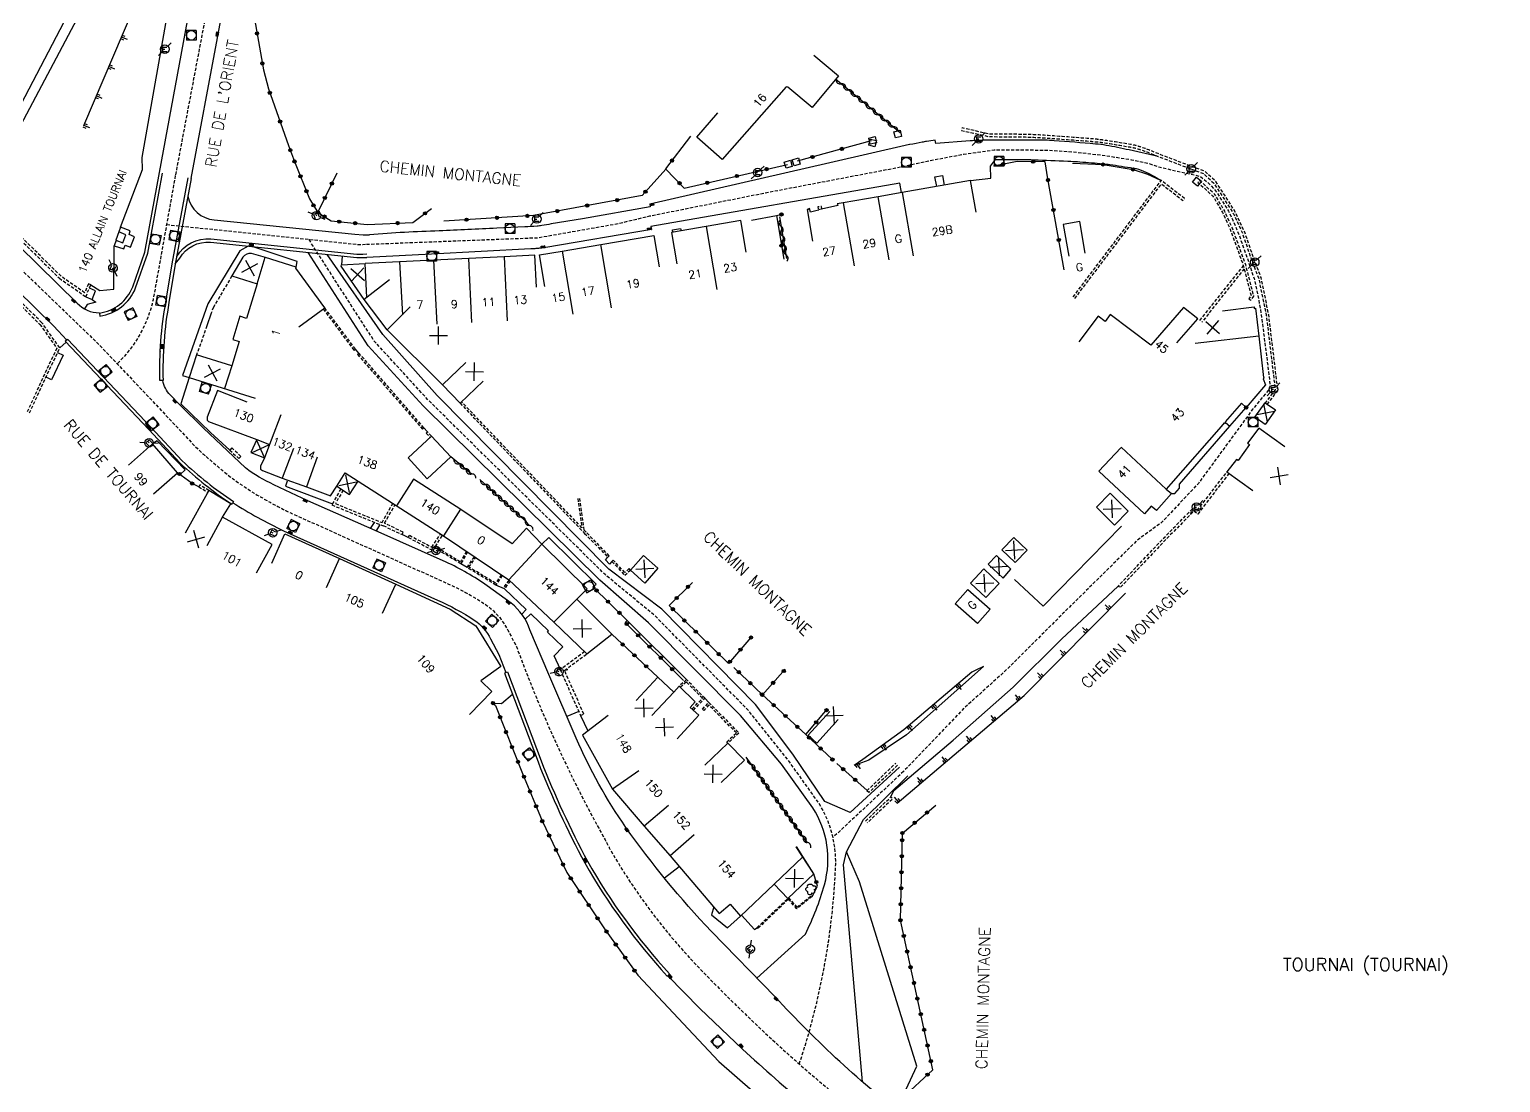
# Model space of a CAD drawing. Header units: millimetres. Extents: x 82000 to 83000, y 142999 to 144000.
# Drawn here: x 82265.4 to 82495.2, y 143218.8 to 143383.2 of the extents above; entities that cross this region are included whole.
import ezdxf
from ezdxf.enums import TextEntityAlignment as Align

# ---------------------------------------------------------------- set-up
doc = ezdxf.new("R2010")
doc.units = ezdxf.units.MM
doc.linetypes.add('DASHED', pattern=[0.75, 0.5, -0.25])
doc.layers.get('0').update_dxf_attribs({"linetype": 'CONTINUOUS'})
for name, color, linetype in [('W0001', 6, 'DASHED'), ('W0008', 7, 'CONTINUOUS'), ('W0100', 7, 'CONTINUOUS'), ('W0112', 1, 'DASHED'), ('W0211', 2, 'CONTINUOUS'), ('W0300', 7, 'CONTINUOUS'), ('W0310', 3, 'CONTINUOUS'), ('W0322', 7, 'CONTINUOUS'), ('W0330', 7, 'CONTINUOUS'), ('W0334', 7, 'CONTINUOUS'), ('W0400', 7, 'CONTINUOUS'), ('W0420', 7, 'CONTINUOUS'), ('W0471', 7, 'CONTINUOUS'), ('W0980', 7, 'CONTINUOUS'), ('W0984', 7, 'CONTINUOUS'), ('W0989', 7, 'CONTINUOUS'), ('W0991', 7, 'CONTINUOUS'), ('W1102', 7, 'CONTINUOUS')]:
    doc.layers.add(name, color=color, linetype=linetype)
doc.styles.get("Standard").update_dxf_attribs({"font": 'romans.shx', "width": 0.85})

# ---------------------------------------------------------------- blocks, each defined once
blk = doc.blocks.new('t322o')
at = {"color": 0, "linetype": 'Continuous'}
for radius in [0.25, 0.15]:
    blk.add_circle((0, 0), radius, dxfattribs=at)
blk = doc.blocks.new('t310o')
at = {"color": 0, "linetype": 'Continuous'}
for centre, start, end in [((-0.5, 0.38), 216.8699, 323.1304), ((0.5, -0.37), 36.8699, 143.1303)]:
    blk.add_arc(centre, 0.625, start, end, dxfattribs=at)
blk = doc.blocks.new('t991o')
at = {"color": 0, "linetype": 'Continuous'}
for p, q in [((-1, 1), (1, -1)), ((-1, -1), (1, 1))]:
    blk.add_line(p, q, dxfattribs=at)
blk = doc.blocks.new('t211o')
at = {"color": 0, "linetype": 'Continuous'}
for p, q in [((-0.29, 0.5), (-0.29, 0)), ((0, 1), (0, 0)), ((0.29, 0.5), (0.29, 0))]:
    blk.add_line(p, q, dxfattribs=at)
blk = doc.blocks.new('T420')
for p, q in [((0.75, 0.75), (-0.75, 0.75)), ((-0.75, 0.75), (-0.75, -0.75)), ((0.75, 0.75), (0.75, -0.75)), ((0.75, -0.75), (-0.75, -0.75))]:
    blk.add_line(p, q)
blk.add_ellipse((0, 0), major_axis=(-0.53, 0.53), ratio=1, start_param=3.926991, end_param=10.210176)
blk = doc.blocks.new('T471')
for p, q in [((-0.333334, 0.333334), (-0.333334, -0.333334)), ((-0.333334, 0.333334), (0.333334, 0.333334)), ((-0.333334, 0), (0, 0)), ((0.500001, 0.500001), (1.000002, 1.000002)), ((-0.500001, -0.500001), (-1.000002, -1.000002)), ((-0.333334, -0.333334), (0.333334, -0.333334))]:
    blk.add_line(p, q)
blk.add_ellipse((0, 0), major_axis=(0.471405, 0.471405), ratio=1, start_param=5.4977871438, end_param=11.780972451)
blk = doc.blocks.new('t112o')
at = {"color": 0, "linetype": 'Continuous'}
for p, q in [((-0.5, 0.5), (0.5, 0.5)), ((-0.5, -0.5), (-0.5, 0.5)), ((0.5, 0.5), (0.5, -0.5)), ((0.5, -0.5), (-0.5, -0.5))]:
    blk.add_line(p, q, dxfattribs=at)
blk = doc.blocks.new('T400')
for p, q in [((-0.15, 0.3), (0.15, 0.3)), ((-0.15, -0.25), (-0.15, 0.3)), ((-0.15, 0.15), (0.15, 0.15)), ((-0.15, 0), (0.15, 0)), ((0.15, 0.3), (0.15, -0.25)), ((-0.15, -0.15), (0.15, -0.15)), ((-0.15, -0.25), (-0.15, -0.3)), ((-0.15, -0.3), (0.15, -0.3)), ((0.15, -0.3), (0.15, -0.25))]:
    blk.add_line(p, q)
blk = doc.blocks.new('T300')
for p, q in [((-0.8, 0.51), (-0.86, 0.34)), ((-0.86, 0.34), (-0.86, 0.17)), ((-0.86, 0.17), (-0.74, 0.06)), ((-0.69, 0.63), (-0.8, 0.51)), ((-0.8, -0.06), (-0.74, 0.06)), ((-0.74, 0.06), (-0.69, 0.11)), ((-0.57, 0.69), (-0.69, 0.63)), ((-0.46, 0.69), (-0.57, 0.69)), ((-0.29, 0.63), (-0.46, 0.69)), ((-0.29, 0.63), (-0.17, 0.74)), ((-0.23, 0.57), (-0.29, 0.63)), ((-0.17, 0.74), (-0.06, 0.8)), ((-0.06, 0.8), (0.06, 0.8)), ((0.06, 0.8), (0.23, 0.74)), ((0.23, 0.74), (0.34, 0.63)), ((0.34, 0.63), (0.4, 0.51)), ((0.46, 0.46), (0.34, 0.46)), ((0.4, 0.51), (0.4, 0.46)), ((0.57, 0.4), (0.46, 0.46)), ((0.57, 0.4), (0.69, 0.29)), ((0.69, 0.29), (0.74, 0.17)), ((0.74, 0.06), (0.69, -0.17)), ((0.74, 0.17), (0.74, 0.06)), ((-0.8, -0.17), (-0.8, -0.06)), ((-0.8, -0.23), (-0.8, -0.17)), ((-0.74, -0.34), (-0.8, -0.23)), ((-0.69, -0.4), (-0.74, -0.34)), ((-0.51, -0.46), (-0.69, -0.4)), ((-0.4, -0.46), (-0.51, -0.46)), ((-0.4, -0.46), (-0.34, -0.46)), ((-0.34, -0.46), (-0.34, -0.4)), ((-0.34, -0.51), (-0.34, -0.46)), ((-0.29, -0.63), (-0.34, -0.51)), ((-0.17, -0.74), (-0.29, -0.63)), ((-0.06, -0.8), (-0.17, -0.74)), ((0.06, -0.8), (-0.06, -0.8)), ((0.17, -0.74), (0.06, -0.8)), ((0.23, -0.69), (0.17, -0.74)), ((0.29, -0.46), (0.23, -0.46)), ((0.29, -0.63), (0.23, -0.69)), ((0.46, -0.4), (0.29, -0.46)), ((0.34, -0.51), (0.29, -0.63)), ((0.34, -0.51), (0.34, -0.46)), ((0.57, -0.34), (0.46, -0.4)), ((0.63, -0.29), (0.57, -0.34)), ((0.69, -0.17), (0.63, -0.29))]:
    blk.add_line(p, q)

msp = doc.modelspace()

# ---------------------------------------------------------------- linework, layer by layer
at = {"layer": 'W0001', "flags": 128}
for points in [[(82336.68, 143665.94), (82338.5, 143659.65), (82338.23, 143656.31), (82336.84, 143646.87), (82334.06, 143638.74), (82330.69, 143632.05), (82328.06, 143626.5), (82326.21, 143621.79), (82325.05, 143617.21), (82323.99, 143610.41), (82322.54, 143596.63), (82319.69, 143557.86), (82318.3, 143539.47), (82317.69, 143530.62), (82317.28, 143526.45), (82316.6, 143520.73), (82303.3, 143445.67), (82298.6, 143416.74), (82293.4, 143387.88), (82288.21, 143360.44)], [(82318.05, 143349.71), (82344.8, 143350.74), (82357.47, 143352.97), (82362.31, 143354.14), (82380.9, 143357.86), (82400.47, 143361.59), (82407.46, 143363.05), (82411.27, 143363.77), (82416.06, 143364.44), (82420.3, 143364.46), (82424.67, 143364.39), (82429.07, 143364.07), (82433.52, 143363.55), (82437.54, 143362.91), (82440.25, 143362.31), (82441.98, 143361.73), (82448.3, 143360.31), (82449.85, 143358.98), (82450.89, 143357.72), (82452.66, 143354.88), (82453.24, 143353.73), (82454.24, 143351.36), (82455.67, 143347.33), (82456.65, 143344.39), (82457.25, 143341.74), (82457.74, 143339.01), (82459.08, 143328.52), (82459.13, 143327.21), (82456.44, 143323.95), (82447.96, 143312.38), (82442.21, 143306.26), (82438.45, 143303.54), (82426.87, 143292.12), (82417.87, 143283.15), (82411.35, 143277.27), (82401.93, 143267.42)], [(82286.84, 143352.79), (82316.65, 143349.7), (82317.47, 143349.69), (82318.05, 143349.71)], [(82401.93, 143267.42), (82390.91, 143257.1)]]:
    msp.add_lwpolyline(points, dxfattribs=at)
for points in [[(82288.21, 143360.44), (82284.74, 143341.06, -0.148364), (82279.12, 143331.06)], [(82255.94, 143353.69), (82276.17, 143334.18), (82286.6, 143323.16), (82291.43, 143318.02, 0.016263), (82294.17, 143315.6, 0.051834), (82301.5, 143310.27, 0.018295), (82306.36, 143307.71), (82330.37, 143296.9, -0.041132), (82336.57, 143293.53, -0.123645), (82340.11, 143289.5), (82341.47, 143286.93), (82341.47, 143286.93, 0.040018), (82355.34, 143256.72, 0.002658), (82356.07, 143255.31, 0.064523), (82370.69, 143236.03, 0.038795), (82400.31, 143209.75), (82412.89, 143200.35), (82425.21, 143191.83), (82436.17, 143184.72), (82444.14, 143179.86), (82454.17, 143173.93), (82472.87, 143162.79), (82515.76, 143137.36), (82533.05, 143127.09, -0.011174), (82563.49, 143108.14, -0.006666), (82575.67, 143099.95, -0.017197), (82604.36, 143078.88, -0.01303), (82631.07, 143056.55), (82640.6, 143048.31), (82658.81, 143032.54), (82677.77, 143016.13), (82696.39, 143000)], [(82385.64, 143221.74, 0.070785), (82391.33, 143252.9, 0.144388), (82388.74, 143262.41), (82383.82, 143269.31), (82377.63, 143277.01), (82363.13, 143291.69), (82355.31, 143298.14), (82327.78, 143325.31), (82319.26, 143334.6), (82309.06, 143350.48)]]:
    msp.add_lwpolyline(points, format="xyb", dxfattribs=at)
at = {"layer": 'W0008', "flags": 128}
for points in [[(82285.76, 143360.89), (82290.74, 143388.05), (82296.28, 143418.16), (82295.33, 143418.3), (82296.27, 143424.43), (82297.84, 143432.21), (82299.82, 143442.63), (82302.74, 143457.87), (82306.08, 143476.79, -0.000449), (82308.64, 143491.69, -0.00057), (82310.69, 143503.42, -0.000023), (82311.85, 143510.08, 0.000241), (82311.96, 143510.72, 0.003019), (82312.45, 143513.63, 0.002444), (82313.02, 143517.23, 0.006372), (82313.07, 143517.57, 0.000314), (82313.92, 143524.38, 0.007415), (82314.13, 143526.29, 0.003508), (82314.48, 143530.34), (82315.87, 143547.14), (82317.02, 143561.95)], [(82290.68, 143359.98), (82294.81, 143381.96), (82299.6, 143408.01), (82302.25, 143422.43), (82304.92, 143437.35), (82308.49, 143457.13), (82312.35, 143478.58), (82315.84, 143497.64), (82317.21, 143505.46, 0.000036), (82317.79, 143508.75, 0.000041), (82318.3, 143511.67, 0.00492), (82318.54, 143513.15, 0.002653), (82318.95, 143515.88, 0.003846), (82319.34, 143518.73, 0.00354), (82319.72, 143521.84, 0.001556), (82320.05, 143524.86, 0.002103), (82320.29, 143527.1, 0.001136), (82320.3, 143527.24, 0.000041), (82320.66, 143531.07, 0.003617), (82320.8, 143532.63, 0.001941), (82321.02, 143535.56), (82322.06, 143549.39)], [(82441.7, 143363.41), (82437.16, 143364.43, 0.010117), (82433.54, 143365.15, 0.022559), (82431.89, 143365.36, 0.00252), (82425.42, 143365.88, 0.011517), (82424, 143365.95, 0.00742), (82422.88, 143365.97, 0.001082), (82415.19, 143365.95, 0.013409), (82412.35, 143365.85), (82406.94, 143365.46), (82406.86, 143365.96, 0.004647), (82405.52, 143365.76, 0.008883), (82404.82, 143365.64, 0.00026), (82402.92, 143365.27, 0.007558), (82402.85, 143365.26), (82390.41, 143362.44), (82362.29, 143355.99), (82362.37, 143355.53), (82351.78, 143353.68), (82346.88, 143352.88, -0.000256), (82345.43, 143352.64, -0.00102), (82345.07, 143352.58, -0.022381), (82344.69, 143352.54, -0.004499), (82342.8, 143352.43), (82338.39, 143352.21, -0.001591), (82329.43, 143351.79, 0.013852), (82318.55, 143351.19)], [(82412.4, 143359.64), (82415.56, 143360.05), (82415.5, 143361.91), (82416.26, 143362.93, -0.004578), (82420.21, 143362.95, -0.008657), (82422.3, 143362.9, -0.00028), (82427.56, 143362.69, -0.003085), (82428.04, 143362.67, -0.005409), (82429.46, 143362.58, -0.002131), (82433.07, 143362.29, -0.015756), (82434.12, 143362.17, -0.004471), (82437.82, 143361.6, -0.062239), (82439.4, 143361.13, -0.033051), (82442.14, 143359.7)], [(82401.61, 143357.77), (82401.35, 143359.25), (82362.48, 143352.5), (82362.48, 143352.5), (82362.59, 143352.02), (82346.04, 143349.2, -0.011567), (82345.41, 143349.11, -0.011759), (82344.78, 143349.05, -0.002736), (82344.22, 143349.01, -0.003258), (82343.74, 143348.98), (82328.22, 143348.19), (82318.11, 143347.66)]]:
    msp.add_lwpolyline(points, format="xyb", dxfattribs=at)
at = {"layer": 'W0008'}
for points in [[(82257.63, 143355.44), (82272.88, 143340.52, 0.208568), (82276.35, 143339.01), (82276.36, 143338.98), (82276.43, 143338.51, 0.271536), (82282, 143342.89), (82283.93, 143348.34), (82286.23, 143360.81)], [(82402.87, 143212.87, -0.041537), (82381.88, 143232.23), (82371.92, 143242.45, -0.037034), (82358.58, 143258.66, -0.050491), (82350.82, 143272.59), (82346.54, 143282.56), (82343.58, 143289.51, 0.14021), (82340.66, 143293.69), (82336.93, 143296.4, 0.039902), (82330.5, 143300.1), (82319.43, 143305.02), (82308.91, 143309.64), (82303.58, 143312.17, -0.055912), (82299.17, 143314.79), (82292.6, 143320.99), (82288.9, 143324.62), (82287.39, 143326.2, -0.154106), (82286.26, 143328.43), (82285.8, 143328.44, -0.049855), (82286.73, 143340.69), (82287.71, 143346.66), (82290.2, 143360.07)], [(82290.17, 143357.2, 0.336406), (82294.3, 143353.52), (82316.23, 143351.29), (82317.52, 143351.16), (82318.55, 143351.19)], [(82288.43, 143347.82, -0.287935), (82293.76, 143350.55), (82316.57, 143348.18), (82317.49, 143348.18), (82318.09, 143348.2)], [(82379.03, 143235.15), (82386.6, 143242, 0.045506), (82389.57, 143249.73, 0.216493), (82387.75, 143261.73), (82382.87, 143268.57), (82376.46, 143276.15), (82362.09, 143290.61), (82354.49, 143297.27), (82326.91, 143324.47), (82318.31, 143333.86), (82308.94, 143348.44)], [(82263.49, 143342.56), (82269.17, 143336.99), (82269.92, 143336.21), (82271.28, 143334.76), (82271.38, 143334.91), (82284.42, 143321.1), (82289.3, 143315.9, 0.043286), (82297.31, 143309.54), (82297.19, 143309.37, 0.028949), (82305.1, 143304.99), (82329.15, 143294.16, -0.040961), (82334.89, 143291.04, -0.12315), (82337.45, 143288.12), (82338.74, 143285.68), (82339.84, 143282.85), (82340.08, 143282.94), (82345.32, 143269.08, 0.028173), (82352.57, 143253.38, 0.055596), (82365.39, 143235.8), (82365.13, 143235.48), (82370.1, 143230.4), (82376.77, 143224.08, 0.027267), (82397.92, 143206.54)]]:
    msp.add_lwpolyline(points, format="xyb", dxfattribs=at)
at = {"layer": 'W0008', "flags": 128}
for points in [[(82407.1, 143358.72), (82406.83, 143360.22), (82408.02, 143360.43), (82408.28, 143358.93)], [(82365.92, 143351.61), (82365.86, 143351.97), (82367.12, 143352.18), (82367.18, 143351.82)], [(82443.75, 143310.79), (82444.27, 143310.81), (82444.99, 143311.63), (82444.99, 143312.24), (82452.88, 143321.31), (82452.88, 143321.31)], [(82435.94, 143305.7), (82423.7, 143293.19), (82419.24, 143297.37)]]:
    msp.add_lwpolyline(points, dxfattribs=at)
at = {"layer": 'W0008'}
for points in [[(82401.27, 143268.1), (82393.57, 143261), (82389.61, 143262.73), (82384.66, 143270.13), (82378.8, 143277.87), (82364.16, 143292.76), (82355.88, 143298.97), (82329.08, 143326.12), (82320.59, 143335.63), (82311.92, 143348.13)], [(82285.86, 143333.04), (82285.86, 143333), (82285.86, 143332.97)], [(82395.5, 143218.94), (82392.57, 143252.84), (82393.02, 143254.85), (82395.67, 143259.93), (82402.58, 143266.73)]]:
    msp.add_lwpolyline(points, dxfattribs=at)
at = {"layer": 'W0100'}
for points in [[(82235.73, 143384.8), (82232.43, 143381.05), (82237.1, 143376.95), (82240.97, 143373.49), (82244.57, 143370.26), (82251.05, 143364.46), (82257.4, 143358.82), (82272.67, 143387.98), (82273.31, 143389.57), (82272.05, 143391.6), (82270.77, 143390.72), (82267.56, 143395.35), (82263.29, 143402.22), (82259.28, 143408.73), (82262.83, 143411.39), (82259.86, 143414.97), (82257.46, 143410.73)], [(82336.3, 143328.36), (82332.67, 143324.91), (82329.94, 143327.79), (82321.31, 143336.36), (82317.68, 143341.09), (82314.13, 143346.29), (82314.17, 143346.5), (82317.83, 143346.69)], [(82299.44, 143325.08), (82294.77, 143326.86), (82293.19, 143322.71), (82293.19, 143322.27), (82293.38, 143322.03), (82300.93, 143319.21)], [(82300.93, 143319.21), (82299.98, 143317.22), (82302.14, 143316.36)], [(82327.56, 143313.11), (82331.22, 143316.51), (82328.2, 143319.76), (82324.55, 143316.35)], [(82284.8, 143310.76), (82288.57, 143314.04), (82284.67, 143318.53), (82280.9, 143315.24)], [(82302.14, 143316.36), (82301.52, 143315.09), (82301.52, 143314.62), (82301.8, 143314.39), (82304.9, 143313.21), (82308.68, 143311.84), (82312.46, 143310.44), (82313.42, 143311.95), (82315.41, 143310.67), (82316.74, 143312.74), (82330.08, 143304.19), (82340.31, 143297.3), (82347.3, 143290.72), (82352.48, 143285.79), (82356.35, 143288.82), (82350.89, 143294.3), (82352.54, 143295.94), (82345.45, 143302.91), (82343.06, 143305.39), (82340.8, 143302.93), (82332.79, 143308.31), (82325.41, 143313.04)], [(82327.56, 143313.11), (82324.55, 143316.35)], [(82300.91, 143298.44), (82303.33, 143302.82), (82295.59, 143307.09), (82296.88, 143309.19), (82293.46, 143311.27), (82289.77, 143304.59)], [(82303.28, 143299.93), (82305.32, 143304.49), (82313.84, 143300.68), (82322.65, 143296.64), (82331.15, 143292.73), (82335.16, 143290.15), (82339.06, 143283.8), (82335.93, 143281.57), (82337.64, 143279.87), (82334.13, 143276.32)], [(82366.55, 143272.52), (82369.95, 143276.18), (82368.62, 143277.42), (82369.39, 143278.26), (82366.9, 143280.75), (82366.03, 143279.81), (82363.57, 143282.13), (82360.16, 143278.47)], [(82355.79, 143276.16), (82351.78, 143273.07), (82356.49, 143264.64), (82361.44, 143258.86), (82365.47, 143254.22), (82373.15, 143245.25), (82374.84, 143246.69), (82376.44, 143244.82), (82381.7, 143249.8), (82383.83, 143247.56), (82387.91, 143251.44), (82385.17, 143255.65)], [(82391.74, 143275.53), (82388.38, 143271.82), (82387.03, 143273.05), (82390.39, 143276.75)], [(82373.47, 143265.69), (82377.08, 143269.15), (82374.5, 143271.83), (82370.89, 143268.37)]]:
    msp.add_lwpolyline(points, dxfattribs=at)
at = {"layer": 'W0100', "flags": 128}
for points in [[(82387.91, 143379.22), (82391.76, 143376.03), (82387.65, 143371.06), (82383.84, 143374.25), (82383.62, 143374.27), (82373.62, 143362.96), (82369.62, 143366.45), (82372.91, 143370.22)], [(82413.25, 143354.72), (82412.4, 143359.64), (82401.71, 143357.78), (82397.97, 143357.14), (82392.49, 143356.19), (82391.58, 143356.03), (82391.59, 143355.99), (82391.64, 143355.75), (82388.64, 143355.11), (82388.67, 143355.01), (82388.46, 143354.97), (82387.37, 143354.73), (82387.25, 143355.29), (82387.06, 143355.25), (82387.08, 143355.16), (82386.88, 143355.13), (82387.71, 143350.2)], [(82377.35, 143348.49), (82376.51, 143353.42), (82371.08, 143352.49), (82365.68, 143351.56), (82366.52, 143346.64)], [(82430.31, 143348.33), (82429.43, 143353.25), (82426.87, 143352.79), (82427.75, 143347.87)], [(82345.93, 143343.11), (82345.09, 143348.04), (82348.61, 143348.64), (82354.64, 143349.66), (82362.92, 143351.1), (82363.78, 143346.18)], [(82344.6, 143343.01), (82344.35, 143348), (82339.55, 143347.76), (82334.04, 143347.5), (82328.59, 143347.24), (82323.24, 143346.96), (82317.83, 143346.69)], [(82444.61, 143334.3), (82447.89, 143338.08), (82445.65, 143339.85), (82440.54, 143333.94), (82440.54, 143333.94), (82434.21, 143338.73), (82434.21, 143338.73), (82433.4, 143337.66), (82432.34, 143338.46), (82429.32, 143334.47)], [(82451.71, 143339.32), (82456.67, 143339.92), (82456.7, 143339.7), (82456.88, 143339.72), (82456.88, 143339.72), (82457.4, 143335.38), (82458.15, 143328.89), (82458.22, 143328.84), (82458.07, 143328.7), (82458.47, 143327.76), (82455.42, 143324.23), (82454.68, 143324.88), (82452.14, 143321.97), (82452.2, 143321.9), (82452.07, 143321.74), (82451.99, 143321.81), (82451.51, 143321.26), (82443.64, 143312.29), (82442.95, 143311.5), (82443.75, 143310.79), (82441.4, 143308.13), (82440.59, 143308.83), (82439.53, 143307.65), (82432.42, 143314.29), (82435.83, 143317.94)], [(82461.46, 143318.11), (82457.39, 143321.02), (82455.62, 143318.66), (82455.96, 143318.43), (82454.17, 143315.93), (82453.91, 143316.12), (82452.42, 143314.18), (82456.49, 143311.27)], [(82387.9, 143251.45), (82385.19, 143255.71)]]:
    msp.add_lwpolyline(points, dxfattribs=at)
at = {"layer": 'W0100'}
for points in [[(82278.9, 143350.37), (82279.99, 143349.91), (82280.5, 143351.17), (82279.41, 143351.63)], [(82361.34, 143301.14), (82363.57, 143299.13), (82361.5, 143296.83), (82359.27, 143298.85)]]:
    msp.add_lwpolyline(points, close=True, dxfattribs=at)
msp.add_lwpolyline([(82307.51, 143336.83), (82311.54, 143339.78), (82307.01, 143345.97), (82307.06, 143346.15), (82302.29, 143347.66), (82300.09, 143348.29, 0.251494), (82298.77, 143347.71), (82297.05, 143344.77), (82301, 143343.53), (82299.32, 143338.14), (82298.27, 143338.47), (82297.18, 143334.85), (82298.2, 143334.53), (82297.01, 143330.74), (82291.54, 143332.44), (82290.35, 143328.9), (82300.67, 143325.68)], format="xyb", dxfattribs=at)
at = {"layer": 'W0100', "flags": 128}
for points in [[(82460.03, 143323.88), (82458.38, 143321.57), (82456.79, 143322.7), (82458.4, 143324.95)], [(82432.04, 143308.68), (82434.85, 143305.88), (82437.02, 143308.06), (82434.21, 143310.86)], [(82419.12, 143303.95), (82421.21, 143301.97), (82419.37, 143300.03), (82417.28, 143302.01)], [(82418.7, 143299), (82416.45, 143301.13), (82415.15, 143299.75), (82417.46, 143297.57)], [(82416.84, 143296.75), (82414.45, 143299.02), (82412.38, 143296.83), (82414.79, 143294.55)], [(82415.44, 143292.75), (82413.45, 143290.5), (82409.97, 143293.58), (82411.96, 143295.83)]]:
    msp.add_lwpolyline(points, close=True, dxfattribs=at)
at = {"layer": 'W0112', "flags": 128}
msp.add_lwpolyline([(82458.72, 143324.71), (82460.36, 143326.88), (82459.95, 143330.48), (82459.35, 143335.44), (82458.95, 143338.72), (82457.76, 143344.5), (82456.61, 143347.5), (82455.21, 143351.58), (82453.83, 143354.58), (82452.19, 143357.23), (82450.67, 143359.52), (82448.99, 143361.1), (82446.8, 143361.9), (82441.84, 143363.78, 0.020079), (82438.93, 143364.9, 0.039802), (82437.34, 143365.3, 0.003532), (82433.13, 143365.97, 0.013515), (82432.01, 143366.11, 0.005873), (82431.02, 143366.2, 0.000826), (82424.09, 143366.71, 0.011873), (82420.89, 143366.86), (82415.29, 143366.92), (82411.07, 143367.87), (82410.99, 143367.48), (82415.24, 143366.52), (82420.89, 143366.46, -0.011863), (82424.06, 143366.31, -0.000826), (82430.99, 143365.8, -0.005873), (82431.97, 143365.71, -0.013515), (82433.07, 143365.58, -0.003532), (82437.28, 143364.9, -0.039802), (82438.8, 143364.52, -0.020135), (82441.7, 143363.41), (82446.66, 143361.53), (82448.78, 143360.76), (82450.36, 143359.26), (82451.85, 143357.01), (82453.48, 143354.39), (82454.84, 143351.44), (82456.23, 143347.36), (82457.38, 143344.38), (82458.56, 143338.65), (82458.95, 143335.4), (82459.55, 143330.44), (82459.95, 143327), (82458.4, 143324.95)], format="xyb", dxfattribs=at)
for points in [[(82428.67, 143341.24), (82442.22, 143359.14), (82445.52, 143356.55), (82445.77, 143356.87), (82442.14, 143359.7), (82428.35, 143341.48)], [(82389.18, 143355.22), (82389.1, 143355.62), (82388.56, 143355.53), (82388.64, 143355.11)], [(82448.21, 143337.82), (82454.99, 143346.36)], [(82455.11, 143345.88), (82448.52, 143337.57)], [(82452.74, 143313.94), (82447.87, 143307.6), (82447.25, 143308.06), (82443.04, 143303.78), (82435.73, 143296.08), (82435.44, 143296.35), (82442.76, 143304.06), (82447.2, 143308.58), (82447.79, 143308.16), (82452.42, 143314.18)], [(82395.99, 143259.66), (82399.95, 143263.43), (82400.22, 143263.14), (82396.26, 143259.37)]]:
    msp.add_lwpolyline(points, dxfattribs=at)
msp.add_lwpolyline([(82455.85, 143341.21), (82456.17, 143340.98), (82456.62, 143341.61), (82455.36, 143346.51), (82453.28, 143352.23), (82452.08, 143354.86), (82450.54, 143357.49), (82448.16, 143359.67), (82447.89, 143359.37), (82450.23, 143357.24), (82451.73, 143354.68), (82452.91, 143352.08), (82454.98, 143346.4), (82456.19, 143341.69)], close=True, dxfattribs=at)
at = {"layer": 'W0112'}
for points in [[(82260.6, 143357.46), (82259.89, 143355.6), (82263.48, 143350.95), (82270.1, 143344.41), (82274.23, 143341.52), (82275.01, 143343.39), (82274.64, 143343.55), (82274.05, 143342.13), (82270.36, 143344.72), (82263.78, 143351.22), (82260.35, 143355.67), (82260.97, 143357.32)], [(82316.66, 143332.51), (82326.81, 143320.86), (82327.03, 143321.05), (82316.89, 143332.71)], [(82298.46, 143316.59), (82297.01, 143317.91), (82296.7, 143317.57), (82298.15, 143316.25)], [(82359.07, 143299.07), (82358.41, 143298.46), (82356.6, 143300.39), (82356.38, 143300.19), (82358.39, 143298.04), (82359.27, 143298.85)], [(82374.32, 143272.03), (82375.82, 143273.42), (82371.53, 143277.79), (82370.72, 143276.93), (82370.52, 143277.12), (82371.53, 143278.18), (82376.2, 143273.41), (82374.5, 143271.83)], [(82387.64, 143247.89), (82385.26, 143245.98), (82383.93, 143247.43), (82379.15, 143242.87), (82379.03, 143243), (82383.94, 143247.69), (82385.28, 143246.23), (82387.53, 143248.03)]]:
    msp.add_lwpolyline(points, close=True, dxfattribs=at)
for points in [[(82265.42, 143323.37), (82270.15, 143333.54), (82267.37, 143337.47), (82260.71, 143344.02), (82256.56, 143346.93), (82255.85, 143345.04), (82256.22, 143344.9), (82256.75, 143346.31), (82260.45, 143343.71), (82267.06, 143337.21), (82269.69, 143333.5), (82265.06, 143323.54)], [(82297.05, 143344.77), (82294.16, 143339.88), (82293.81, 143338.94)], [(82311.3, 143339.6), (82316.08, 143333.18), (82316.32, 143333.36), (82311.54, 143339.78)], [(82293.14, 143336.98), (82291.54, 143332.44)], [(82332.67, 143324.91), (82352.12, 143304.58), (82355.76, 143300.85), (82355.98, 143301.06), (82352.34, 143304.79), (82352.05, 143305.09), (82351.36, 143310.06)], [(82351.07, 143310.02), (82351.7, 143305.46), (82332.89, 143325.12)], [(82328.2, 143319.76), (82327.61, 143320.41), (82327.39, 143320.21), (82327.98, 143319.55)], [(82293.46, 143311.27), (82292.03, 143312.13), (82291.86, 143311.85), (82293.29, 143310.99)], [(82314.06, 143311.53), (82312.64, 143309.02), (82320.66, 143305.75), (82320.68, 143305.79), (82323.61, 143304.39), (82323.79, 143304.77), (82320.89, 143306.16), (82322.51, 143309.04)], [(82314.4, 143311.32), (82313.21, 143309.22), (82320.49, 143306.26), (82322.17, 143309.26)], [(82333.82, 143301.67), (82332.79, 143299.84), (82328.69, 143302.33), (82328.41, 143301.89), (82324.58, 143303.93), (82324.77, 143304.28), (82328.27, 143302.42), (82329.61, 143304.49)], [(82333.65, 143301.77), (82332.72, 143300.11), (82328.8, 143302.5), (82329.95, 143304.27)], [(82339.25, 143298.02), (82338.28, 143296.51), (82333.77, 143299.25), (82334.93, 143300.92)], [(82339.08, 143298.13), (82338.22, 143296.79), (82334.06, 143299.31), (82335.09, 143300.81)], [(82340.49, 143297.14), (82339.76, 143296.14), (82339.6, 143296.26), (82340.33, 143297.26)], [(82352.13, 143286.12), (82348.32, 143283.29), (82351.49, 143276.12), (82352, 143276.37), (82348.98, 143283.19), (82352.48, 143285.79)], [(82369.1, 143276.97), (82370.9, 143278.83), (82368.02, 143281.75), (82366.9, 143280.75)], [(82368.9, 143277.16), (82370.53, 143278.83), (82368.01, 143281.38), (82367.08, 143280.55)], [(82401, 143268.39), (82396.51, 143264.1), (82396.21, 143264.41), (82400.7, 143268.7)]]:
    msp.add_lwpolyline(points, dxfattribs=at)
at = {"layer": 'W0211', "flags": 128}
for points in [[(82273.93, 143368.26), (82283.13, 143389.9), (82294.07, 143432.91), (82298.73, 143452.45), (82300.94, 143461.71)], [(82283.09, 143361.39), (82283.04, 143363.26), (82287.53, 143388.63), (82296.61, 143431.74), (82300.94, 143461.71)], [(82399.95, 143263.43), (82400.4, 143264.45), (82409.69, 143272.32), (82419.06, 143280.59), (82426.58, 143288.08), (82435.44, 143296.35)], [(82400.91, 143262.45), (82420.77, 143279.25), (82436.57, 143295.22)], [(82414.4, 143283.81), (82413.2, 143283.2), (82412.59, 143282.9), (82401.98, 143273.91), (82395.55, 143269.29), (82394.21, 143268.33)], [(82414.4, 143283.81), (82402.4, 143273.12), (82396.52, 143269.16), (82394.21, 143268.33)]]:
    msp.add_lwpolyline(points, dxfattribs=at)
at = {"layer": 'W0211'}
for points in [[(82279.67, 143352.39), (82283.09, 143361.39)], [(82275.01, 143343.39), (82276.4, 143342.49), (82278.62, 143342.7), (82278.67, 143349.47)], [(82401.64, 143216.37), (82404, 143221.39), (82395.04, 143250.19), (82393.02, 143254.85)]]:
    msp.add_lwpolyline(points, dxfattribs=at)
at = {"layer": 'W0310', "flags": 128}
for points in [[(82401.42, 143367.11), (82391.3, 143375.48)], [(82382.56, 143353.98), (82383.65, 143347.49)]]:
    msp.add_lwpolyline(points, dxfattribs=at)
at = {"layer": 'W0310'}
for points in [[(82334.39, 143313.85), (82331.22, 143316.51)], [(82342.16, 143307.14), (82335.75, 143312.99)], [(82343.45, 143305.82), (82342.98, 143306.44)], [(82386.86, 143256.32), (82377.37, 143269.62)]]:
    msp.add_lwpolyline(points, dxfattribs=at)
at = {"layer": 'W0322', "flags": 128}
for points in [[(82300.99, 143396.68), (82299.94, 143391.88), (82300.04, 143388.88), (82300.42, 143385.8), (82301.96, 143376.93), (82302.75, 143373.96), (82305.9, 143365.13), (82306.82, 143362.64)], [(82368.63, 143366.57), (82364.77, 143361.47), (82367.69, 143358.48), (82383.78, 143362.18)], [(82396.87, 143365.86), (82385.31, 143362.68)], [(82427, 143345.7), (82424.46, 143359.93), (82424.05, 143362.57), (82419.66, 143362.65), (82415.97, 143361.89)], [(82364.79, 143361.46), (82361.09, 143357.32), (82344.14, 143354.2), (82330.13, 143353.33)], [(82428.32, 143362.35), (82433.07, 143362.16), (82437.79, 143361.39), (82440.02, 143360.66), (82442.05, 143359.7)], [(82318.17, 143352.81), (82325.28, 143353.13), (82328.2, 143355.27)], [(82378.2, 143353.45), (82382.08, 143354.18), (82383.2, 143354.46)], [(82382.08, 143354.18), (82383.21, 143347.41)], [(82452.19, 143321.89), (82452.88, 143321.31), (82455.42, 143324.23)]]:
    msp.add_lwpolyline(points, dxfattribs=at)
at = {"layer": 'W0322'}
for points in [[(82306.82, 143362.64), (82309.16, 143356.79), (82310.47, 143354.69), (82312.57, 143353.37), (82318.17, 143352.81)], [(82310.47, 143354.69), (82313.47, 143360.86)], [(82290.84, 143312.35), (82288.57, 143314.04)], [(82367.56, 143281.61), (82358.46, 143290.67), (82358.79, 143290.97), (82353.43, 143296.22)], [(82378.1, 143288.32), (82374.57, 143284.26), (82365.31, 143293.31), (82368.96, 143296.92)], [(82363.57, 143282.13), (82356.35, 143288.82)], [(82390.82, 143269.27), (82386.66, 143273.17), (82379.88, 143279.36), (82375.44, 143283.64)], [(82379.88, 143279.36), (82383.46, 143283.36)], [(82337.81, 143278.08), (82338.19, 143277.69), (82342.44, 143267.11), (82345.49, 143259.68), (82349.33, 143251.66), (82355.35, 143242.7), (82360.42, 143235.59)], [(82386.66, 143273.17), (82390.07, 143277.18)], [(82396.25, 143264.45), (82391.5, 143268.64)], [(82401.74, 143257.8), (82406.96, 143262.15)], [(82435.89, 143192.04), (82427.1, 143197.85), (82417.54, 143204.46), (82401.64, 143216.37), (82406.49, 143220.83), (82401.44, 143244.17), (82401.74, 143257.8)], [(82387.64, 143247.89), (82388.5, 143249.48), (82387.91, 143251.44)]]:
    msp.add_lwpolyline(points, dxfattribs=at)
at = {"layer": 'W0330'}
msp.add_lwpolyline([(82360.42, 143235.59), (82373.08, 143222.14), (82386.99, 143209.99), (82395.8, 143201.9), (82407.41, 143193.12), (82420.43, 143184.21), (82449.86, 143165.28), (82505.5, 143129.34)], dxfattribs=at)
at = {"layer": 'W0334'}
for points in [[(82258.5, 143357.89), (82274.31, 143387.56)], [(82278.67, 143349.47), (82280.15, 143348.98), (82280.37, 143349.55), (82281.19, 143349.25), (82281.85, 143350.88), (82281.01, 143351.25), (82281.17, 143351.82), (82279.67, 143352.39), (82279.41, 143351.63)], [(82278.97, 143350.34), (82278.67, 143349.47)], [(82299.6, 143349.41), (82298.27, 143348.67), (82293.28, 143340.42), (82289.31, 143329.24), (82290.35, 143328.9), (82289.08, 143324.8), (82293.68, 143320.35), (82296.7, 143317.57)], [(82307.06, 143346.15), (82307.26, 143347.01), (82300.23, 143349.35)], [(82314.26, 143347.83), (82314.17, 143346.5)], [(82275.24, 143341.09), (82275.72, 143342.46), (82274.79, 143342.85)], [(82274.23, 143341.52), (82275.24, 143341.09), (82275.79, 143340.69), (82274.45, 143340.32), (82274.03, 143339.62)], [(82293.81, 143338.94), (82293.14, 143336.98)], [(82269.8, 143332.8), (82270.68, 143332.39), (82268.9, 143328.56), (82268.02, 143328.96)], [(82270.15, 143333.54), (82271.16, 143334.44)], [(82316.89, 143332.71), (82316.32, 143333.36)], [(82288.95, 143313.76), (82289.73, 143314.51), (82285.36, 143319.04), (82284.67, 143318.53)], [(82327.61, 143320.41), (82327.03, 143321.05)], [(82291.86, 143311.85), (82290.84, 143312.35)], [(82305.66, 143312.72), (82305.4, 143311.93), (82312.75, 143309.2)], [(82318.68, 143305.34), (82319.31, 143306.3)], [(82320.17, 143305.95), (82319.58, 143304.95)], [(82342.98, 143306.44), (82342.16, 143307.14)], [(82324.58, 143303.93), (82323.61, 143304.39)], [(82353.43, 143296.22), (82353.93, 143296.63), (82346.51, 143303.95), (82345.45, 143302.91)], [(82356.38, 143300.19), (82356.03, 143299.77), (82355.36, 143300.46), (82355.76, 143300.85)], [(82333.77, 143299.25), (82332.79, 143299.84)], [(82342.31, 143291.95), (82342.98, 143292.7), (82339.59, 143295.94), (82338.28, 143296.51)], [(82348.36, 143283.32), (82347.35, 143285.44), (82348.73, 143286.88), (82346.35, 143289.17), (82346.5, 143289.35), (82343.71, 143292.03), (82342.83, 143291.16)], [(82368.02, 143281.75), (82358.79, 143290.97)], [(82337.81, 143278.08), (82339.13, 143278.02), (82340.87, 143279.45)], [(82371.53, 143278.18), (82370.9, 143278.83)], [(82351.22, 143276.75), (82349.37, 143275.97)], [(82364.57, 143250.78), (82366.87, 143252.58)], [(82372.29, 143246.25), (82371.95, 143245.03), (82374.42, 143243), (82376.44, 143244.82)], [(82376.61, 143244.99), (82378.67, 143242.73), (82379.04, 143243.01)]]:
    msp.add_lwpolyline(points, dxfattribs=at)
for points in [[(82276.36, 143338.98, 0.271186), (82281.56, 143343.05), (82283.46, 143348.46), (82285.76, 143360.89)], [(82290.68, 143359.98), (82288.2, 143346.58), (82287.21, 143340.61, 0.049855), (82286.29, 143328.45), (82286.26, 143328.43)], [(82288.21, 143346.66), (82288.89, 143347.55, -0.287709), (82293.71, 143350.02), (82316.57, 143347.65), (82317.51, 143347.65), (82318.11, 143347.66)], [(82271.28, 143334.76), (82271.03, 143334.58), (82284.06, 143320.77), (82288.99, 143315.53, 0.043132), (82297.03, 143309.15), (82297.19, 143309.37)], [(82339.84, 143282.85), (82339.61, 143282.76), (82344.85, 143268.9, 0.028191), (82352.13, 143253.14, 0.055616), (82365.02, 143235.46), (82365.13, 143235.48)]]:
    msp.add_lwpolyline(points, format="xyb", dxfattribs=at)
at = {"layer": 'W0334', "flags": 128}
msp.add_lwpolyline([(82351.49, 143276.12), (82352.65, 143273.74)], dxfattribs=at)
at = {"layer": 'W1102', "flags": 128}
for points in [[(82392.49, 143356.19), (82394.21, 143346.34)], [(82399.67, 143347.28), (82397.97, 143357.14)], [(82401.71, 143357.78), (82403.42, 143347.93)], [(82371.08, 143352.49), (82372.77, 143342.64)], [(82348.61, 143348.64), (82350.28, 143338.78)], [(82356.33, 143339.81), (82354.64, 143349.66)], [(82301, 143343.53), (82302.22, 143347.68)], [(82323.24, 143346.96), (82323.66, 143338.72)], [(82329.08, 143337.26), (82328.59, 143347.24)], [(82334.51, 143337.52), (82334.04, 143347.5)], [(82339.55, 143347.76), (82340.03, 143337.77)], [(82457.4, 143335.38), (82447.47, 143334.2)], [(82297.01, 143330.74), (82295.9, 143327.17)], [(82304.69, 143323.08), (82303.19, 143319.15), (82302.14, 143316.36)], [(82300.93, 143319.21), (82302.94, 143318.47)], [(82442.95, 143311.5), (82435.93, 143318.05)], [(82313.42, 143311.95), (82314.75, 143314.02), (82316.74, 143312.74)], [(82350.89, 143294.3), (82347.3, 143290.72)]]:
    msp.add_lwpolyline(points, dxfattribs=at)
at = {"layer": 'W1102'}
for points in [[(82318.1, 143341.41), (82317.83, 143346.69)], [(82321.65, 143344.14), (82317.68, 143341.09)], [(82324.87, 143339.94), (82321.31, 143336.36)], [(82333.56, 143331.23), (82329.94, 143327.79)], [(82306.66, 143317.82), (82304.9, 143313.21)], [(82310.36, 143316.48), (82308.68, 143311.84)], [(82325.41, 143313.04), (82322.75, 143308.89)], [(82332.75, 143308.34), (82330.08, 143304.19)], [(82293.17, 143302.71), (82295.59, 143307.09)], [(82345.45, 143302.91), (82340.31, 143297.3)], [(82311.8, 143296.12), (82313.84, 143300.68)], [(82320.56, 143292.1), (82322.65, 143296.64)], [(82362.63, 143276.15), (82366.03, 143279.81)], [(82360.61, 143267.51), (82356.49, 143264.64)], [(82365.23, 143262.12), (82361.44, 143258.86)], [(82369.24, 143257.5), (82365.47, 143254.22)], [(82386.19, 143254.08), (82381.7, 143249.8)]]:
    msp.add_lwpolyline(points, dxfattribs=at)

# ---------------------------------------------------------------- block references
at = {"layer": 'W0112'}
for p, rotation in [((82401.02, 143366.92), 14.13194831881237), ((82397.08, 143365.54), 167.2787572641161), ((82397.1, 143365.93), 13.67110562157922), ((82383.92, 143362.2), 16.77814355706351), ((82385.16, 143362.57), 16.52275224801328), ((82447.73, 143359.49), 232.0270828175227)]:
    msp.add_blockref('t112o', p, dxfattribs=dict(at, rotation=rotation))
at = {"layer": 'W0211'}
for p, rotation in [((82279.8, 143382.06), 246.966689209993), ((82277.84, 143377.46), 246.966689209993), ((82275.88, 143372.86), 246.9666892099995), ((82273.93, 143368.26), 246.966689209993), ((82434.12, 143292.74), 45.31883053202974), ((82430.6, 143289.19), 45.3188305320238), ((82427.09, 143285.63), 45.31883053202974), ((82423.57, 143282.08), 45.31883053202974), ((82410.32, 143280.98), 220.2832735763082), ((82406.51, 143277.75), 220.2832735763082), ((82419.99, 143278.59), 40.20895076784738), ((82416.18, 143275.36), 40.20895076785276), ((82402.7, 143274.51), 220.2832735763136), ((82412.36, 143272.14), 40.20895076785276), ((82398.68, 143271.54), 215.6745515251645), ((82394.62, 143268.62), 215.6745515251645), ((82408.54, 143268.91), 40.20895076784738), ((82404.72, 143265.68), 40.2089507678655), ((82401.13, 143262.64), 40.20895076785276)]:
    msp.add_blockref('t211o', p, dxfattribs=dict(at, rotation=rotation))
at = {"layer": 'W0300', "rotation": 106.6173034643436}
msp.add_blockref('T300', (82387.46, 143249.12), dxfattribs=at)
at = {"layer": 'W0310'}
for p, rotation in [((82392.17, 143374.76), 140.4030066973854), ((82393.33, 143373.8), 140.4030066973854), ((82394.48, 143372.84), 140.4030066973854), ((82395.64, 143371.89), 140.4030066973854), ((82396.79, 143370.93), 140.4030066973854), ((82397.95, 143369.98), 140.4030066973854), ((82399.11, 143369.02), 140.4030066973854), ((82400.26, 143368.06), 140.4030066973854), ((82382.8, 143352.5), 279.5173201761857), ((82383.05, 143351.02), 279.5173201761857), ((82383.3, 143349.54), 279.5173201761857), ((82383.55, 143348.06), 279.5173201761857), ((82332.48, 143315.46), 139.8636361628666), ((82333.43, 143314.65), 139.8636361628666), ((82334.39, 143313.85), 139.8636361628666), ((82336.62, 143312.2), 137.6043432375446), ((82337.54, 143311.35), 137.6043432375446), ((82338.46, 143310.51), 137.6043432375446), ((82339.39, 143309.67), 137.6043432375446), ((82340.31, 143308.83), 137.6043432375446), ((82341.23, 143307.98), 137.6043432375446), ((82342.16, 143307.14), 137.6043432375446), ((82343.45, 143305.82), 126.7550628816376), ((82378.14, 143268.53), 125.5350533227806), ((82378.87, 143267.51), 125.5350533227806), ((82379.6, 143266.49), 125.5350533227806), ((82380.32, 143265.48), 125.5350533227806), ((82381.05, 143264.46), 125.5350533227806), ((82381.78, 143263.44), 125.5350533227806), ((82382.5, 143262.43), 125.5350533227806), ((82383.23, 143261.41), 125.5350533227806), ((82383.96, 143260.39), 125.5350533227806), ((82384.68, 143259.37), 125.5350533227806), ((82385.41, 143258.36), 125.5350533227806), ((82386.14, 143257.34), 125.5350533227806), ((82386.86, 143256.32), 125.5350533227806)]:
    msp.add_blockref('t310o', p, dxfattribs=dict(at, rotation=rotation))
at = {"layer": 'W0322'}
for p, rotation in [((82300.97, 143382.62), 279.8458010295368), ((82301.79, 143377.94), 279.8458010295368), ((82302.97, 143373.34), 289.6138110600342), ((82304.57, 143368.87), 289.6138110600342), ((82392.3, 143364.6), 195.3819871476434), ((82306.17, 143364.4), 290.2185706426338), ((82306.82, 143362.64), 291.8402078011856), ((82365.77, 143362.78), 232.8644123744621), ((82387.72, 143363.34), 195.3819871476434), ((82417.47, 143362.2), 191.573280395337), ((82422.18, 143362.6), 179.0200186228808), ((82433.07, 143362.16), 350.733315117284), ((82307.75, 143360.32), 291.8402078011856), ((82375.91, 143360.37), 12.95500057388782), ((82380.54, 143361.44), 12.95500057388782), ((82437.76, 143361.39), 350.733315117284), ((82308.68, 143358), 291.8402078011856), ((82312.66, 143359.19), 64.01697457920578), ((82361.62, 143357.92), 228.2178728678423), ((82366.95, 143359.25), 314.3283343432266), ((82371.28, 143359.31), 12.95500057388782), ((82424.49, 143359.73), 100.1170548610489), ((82309.79, 143355.78), 301.8532012199766), ((82311.56, 143356.94), 64.01697457920578), ((82352.53, 143355.75), 190.4237987560776), ((82357.21, 143356.61), 190.4237987560776), ((82310.47, 143354.69), 64.01697457920578), ((82311.5, 143354.04), 327.8146570871625), ((82313.8, 143353.24), 354.2889916617216), ((82316.29, 143352.99), 354.2889916617216), ((82322.92, 143353.02), 2.618974174761691), ((82327.2, 143354.54), 36.20509450365373), ((82333.69, 143353.55), 183.5877375055378), ((82338.44, 143353.85), 183.5877375055378), ((82343.18, 143354.14), 183.5877375055378), ((82347.86, 143354.89), 190.4237987560776), ((82382.86, 143354.37), 13.74524922010184), ((82425.33, 143355.06), 100.1170548610489), ((82382.86, 143349.5), 279.517320176141), ((82426.16, 143350.38), 100.1170548610489), ((82455.41, 143324.22), 48.98307284731826), ((82288.84, 143313.84), 143.3068772598416), ((82290.84, 143312.35), 143.3068772598416), ((82353.99, 143295.67), 135.5664661305345), ((82368.27, 143296.24), 44.67581633731928), ((82355.78, 143293.92), 135.5664661305345), ((82366.5, 143294.48), 44.67581633731928), ((82357.56, 143292.17), 135.5664661305345), ((82365.91, 143292.73), 135.6262898674456), ((82367.7, 143290.98), 135.6262898674456), ((82358.7, 143290.43), 135.1412956577076), ((82360.48, 143288.66), 135.1412956577076), ((82369.48, 143289.23), 135.6262898674456), ((82358.07, 143287.23), 137.1930279087826), ((82362.25, 143286.9), 135.1412956577076), ((82371.27, 143287.48), 135.6262898674456), ((82376.46, 143286.43), 228.9862482600366), ((82378.1, 143288.32), 228.9862482600366), ((82359.9, 143285.53), 137.1930279087826), ((82364.02, 143285.14), 135.1412956577076), ((82373.06, 143285.73), 135.6262898674456), ((82374.82, 143284.55), 228.9862482600366), ((82361.73, 143283.83), 137.1930279087826), ((82365.79, 143283.37), 135.1412956577076), ((82376.2, 143282.92), 136.0693334469776), ((82383.22, 143283.09), 48.17428989058747), ((82378, 143281.18), 136.0693334469776), ((82379.8, 143279.45), 136.0693334469776), ((82381.55, 143281.23), 48.17428989058747), ((82337.81, 143278.08), 314.9195379682226), ((82379.88, 143279.36), 48.17428989058747), ((82381.64, 143277.76), 137.5789616622886), ((82338.92, 143275.88), 291.8520307488785), ((82383.49, 143276.07), 137.5789616622886), ((82388.28, 143275.08), 49.56885056114209), ((82389.9, 143276.98), 49.56885056114209), ((82339.85, 143273.55), 291.8520307488785), ((82385.33, 143274.38), 137.5789616622886), ((82387.17, 143272.69), 136.8095632750145), ((82340.78, 143271.23), 291.8520307488785), ((82388.99, 143270.98), 136.8095632750145), ((82341.71, 143268.91), 291.8520307488785), ((82390.82, 143269.27), 136.8095632750145), ((82342.65, 143266.6), 292.3171542473656), ((82392.5, 143267.76), 138.6183527334336), ((82394.38, 143266.1), 138.6183527334336), ((82343.6, 143264.28), 292.3171542473656), ((82344.55, 143261.97), 292.3171542473656), ((82405.58, 143261), 39.73373378007778), ((82345.5, 143259.66), 295.6118309542826), ((82403.66, 143259.4), 39.73373378007778), ((82346.58, 143257.4), 295.6118309542826), ((82401.74, 143257.8), 39.73373378007778), ((82401.71, 143256.67), 88.73908071455827), ((82347.66, 143255.15), 295.6118309542826), ((82348.74, 143252.89), 295.6118309542826), ((82401.66, 143254.17), 88.73908071455827), ((82349.96, 143250.72), 303.8763445790966), ((82388.3, 143250.15), 106.6173034643436), ((82401.6, 143251.67), 88.73908071455827), ((82351.35, 143248.65), 303.8763445790966), ((82401.55, 143249.18), 88.73908071455827), ((82352.75, 143246.57), 303.8763445790966), ((82401.49, 143246.68), 88.73908071455827), ((82354.14, 143244.49), 303.8763445790966), ((82401.44, 143244.18), 88.73908071455827), ((82355.54, 143242.42), 305.4947466924515), ((82356.99, 143240.39), 305.4947466924515), ((82401.96, 143241.73), 102.2177914886324), ((82358.45, 143238.35), 305.4947466924515), ((82402.49, 143239.29), 102.2177914886324), ((82359.9, 143236.32), 305.4947466924515), ((82403.02, 143236.85), 102.2177914886324), ((82403.55, 143234.4), 102.2177914886324), ((82404.08, 143231.96), 102.2177914886324), ((82404.61, 143229.52), 102.2177914886324), ((82405.14, 143227.07), 102.2177914886324), ((82405.67, 143224.63), 102.2177914886324), ((82406.2, 143222.19), 102.2177914886324), ((82405.67, 143220.08), 42.59369805975778)]:
    msp.add_blockref('t322o', p, dxfattribs=dict(at, rotation=rotation))
at = {"layer": 'W0400'}
for p, rotation in [((82294.76, 143382.54), 349.5723656674125), ((82362.61, 143355.91), 282.9147935086862), ((82362.24, 143352.11), 99.65422051930099), ((82300.12, 143349.64), 82.98154463694497), ((82345.64, 143349.29), 99.11534538339798), ((82329.01, 143348.38), 272.9349877497037), ((82272.34, 143340.89), 45.59070797604959), ((82278.65, 143339.37), 115.741764461714), ((82268.28, 143338.03), 45.57130549642454), ((82286.12, 143333.77), 355.6503035632975), ((82288.12, 143325.23), 43.7631960902126), ((82284.01, 143321.18), 43.34803989221263), ((82308.52, 143309.69), 64.61000490885652), ((82306.17, 143304.68), 62.67422547894252), ((82340.2, 143293.81), 53.98870476161855), ((82336.5, 143289.82), 47.23869519563957), ((82358.7, 143258.29), 217.2208628060476), ((82352.22, 143253.52), 26.38434385719058), ((82365.45, 143235.38), 39.07649964011156), ((82382.03, 143231.91), 225.6918565388606), ((82376.56, 143224.56), 46.5867412466216)]:
    msp.add_blockref('T400', p, dxfattribs=dict(at, rotation=rotation))
at = {"layer": 'W0420'}
for p in [(82290.7, 143382.34), (82402.36, 143362.5), (82416.81, 143362.65), (82340.46, 143352.13), (82328.25, 143347.83), (82456.51, 143321.94)]:
    msp.add_blockref('T420', p, dxfattribs=at)
for p, rotation in [((82285.11, 143350.49), 79.52446188223317), ((82288.06, 143351.04), 79.52446188223317), ((82281.22, 143338.79), 25.74176446171398), ((82286.04, 143340.83), 260.5957147422985), ((82277.3, 143329.89), 219.2696842942386), ((82276.6, 143327.67), 219.2696842942386), ((82292.92, 143327.23), 252.8118293557236), ((82284.62, 143321.69), 219.2696842942386), ((82306.63, 143305.72), 334.6100049088565), ((82320.04, 143299.58), 335.9195675503016), ((82352.78, 143296.31), 118.0996614424926), ((82337.69, 143290.93), 317.2386951956395), ((82343.41, 143270.05), 39.32097107536538), ((82372.91, 143225.21), 313.2790324572386)]:
    msp.add_blockref('T420', p, dxfattribs=dict(at, rotation=rotation))
at = {"layer": 'W0471'}
for p in [(82286.56, 143380.16), (82413.66, 143366.15), (82446.83, 143361.48), (82379.14, 143360.91), (82344.65, 143353.65), (82456.76, 143346.93), (82459.69, 143327.07), (82447.67, 143308.69)]:
    msp.add_blockref('T471', p, dxfattribs=at)
for p, rotation in [((82310.24, 143354.17), 291.8402078011856), ((82278.48, 143346.02), 70.58969576284358), ((82284.1, 143318.71), 313.3480398922126), ((82303.42, 143304.67), 334.6100049088565), ((82328.92, 143301.91), 149.3844361050526), ((82348.11, 143283.01), 327.2283623328756), ((82377.99, 143239.67), 36.78445962293767)]:
    msp.add_blockref('T471', p, dxfattribs=dict(at, rotation=rotation))
at = {"layer": 'W0991'}
for p, rotation in [((82299.85, 143346.01), 343.6399942771438), ((82316.68, 143344.98), 272.9444459434096), ((82450.19, 143336.72), 273.7662023446708), ((82329.3, 143335.48), 45.18829566511186), ((82294.02, 143329.63), 342.6685667287856), ((82334.91, 143329.82), 43.55569626755653), ((82458.47, 143323.39), 55.77516293444202), ((82301.51, 143317.81), 69.93852790550338), ((82460.58, 143313.54), 54.41163762640405), ((82315.12, 143312.34), 57.32801665364681), ((82434.5, 143308.4), 46.64534058006581), ((82291.47, 143303.65), 61.11510238527528), ((82419.24, 143301.98), 47.91976306033349), ((82361.51, 143299.05), 47.8580780380837), ((82416.86, 143299.37), 47.91976306032726), ((82414.61, 143296.8), 47.9197630603223), ((82351.76, 143289.71), 46.42623086173652), ((82361.39, 143277.31), 46.71352997329053), ((82391.07, 143276.14), 47.76807270722863), ((82364.59, 143274.34), 47.19447969815098), ((82372.18, 143267.03), 43.76988451407751), ((82384.88, 143250.73), 313.6073926865164)]:
    msp.add_blockref('t991o', p, dxfattribs=dict(at, rotation=rotation))

# ---------------------------------------------------------------- texts
at = {"layer": 'W0980'}
msp.add_text('TOURNAI (TOURNAI)', height=2, dxfattribs=at).set_placement((82474.09, 143237.14), align=Align.MIDDLE)
at = {"layer": 'W0984'}
msp.add_text('140 ALLAIN TOURNAI', height=1.25, rotation=67.7597, dxfattribs=at).set_placement((82276.85, 143353.3), align=Align.MIDDLE)
at = {"layer": 'W0989'}
for s, rotation, p in [("RUE DE L'ORIENT", 79.835, (82295.5, 143371.67)), ('CHEMIN MONTAGNE', 354.0661, (82331.17, 143360.79)), ('RUE DE TOURNAI', 310.7266, (82277.78, 143314.54)), ('CHEMIN MONTAGNE', 316.0791, (82379.09, 143296.78)), ('CHEMIN MONTAGNE', 44.7237, (82437.92, 143288.63)), ('CHEMIN MONTAGNE', 88.5737, (82414.35, 143232.01))]:
    msp.add_text(s, height=1.75, rotation=rotation, dxfattribs=at).set_placement(p, align=Align.MIDDLE)
at = {"layer": 'W0991'}
for s, rotation, p in [('16', 50.403, (82379.49, 143372.17)), ('G', 9.5173, (82401.11, 143350.57)), ('29B', 9.5173, (82407.96, 143351.82)), ('27', 9.5173, (82390.32, 143348.61)), ('29', 9.5173, (82396.58, 143349.83)), ('23', 9.6682, (82374.86, 143346.07)), ('G', 10.1171, (82429.38, 143346.13)), ('19', 9.6682, (82359.67, 143343.55)), ('21', 9.6682, (82369.39, 143345.07)), ('15', 9.6682, (82348.02, 143341.44)), ('17', 9.6682, (82352.64, 143342.35)), ('7', 2.8929, (82326.39, 143340.27)), ('9', 2.8929, (82331.78, 143340.37)), ('11', 2.8929, (82337.11, 143340.67)), ('13', 2.8929, (82342.07, 143341.03)), ('1', 72.3691, (82303.92, 143335.9)), ('45', 319.171, (82442.23, 143333.72)), ('130', 339.0963, (82298.88, 143322.97)), ('43', 46.9599, (82444.7, 143323.05)), ('132', 339.118, (82304.91, 143318.49)), ('134', 340.0681, (82308.5, 143317.16)), ('138', 340.0681, (82318.18, 143315.67)), ('41', 46.9599, (82436.39, 143314.23)), ('99', 311.0056, (82282.85, 143313)), ('140', 327.328, (82328, 143308.74)), ('0', 326.0755, (82335.97, 143303.48)), ('101', 331.1151, (82297.04, 143300.57)), ('0', 331.1151, (82307.53, 143298.03)), ('144', 315.5046, (82346.64, 143296.39)), ('105', 335.3576, (82316.17, 143294.11)), ('G', 48.4951, (82412.63, 143293.39)), ('109', 310.2307, (82327.34, 143284.21)), ('148', 299.1545, (82358.2, 143271.84)), ('150', 310.5853, (82362.92, 143264.82)), ('152', 310.9812, (82367.24, 143259.81)), ('154', 310.5862, (82374.29, 143252.21))]:
    msp.add_text(s, height=1.25, rotation=rotation, dxfattribs=at).set_placement(p, align=Align.MIDDLE)

doc.saveas('drawing.dxf')
